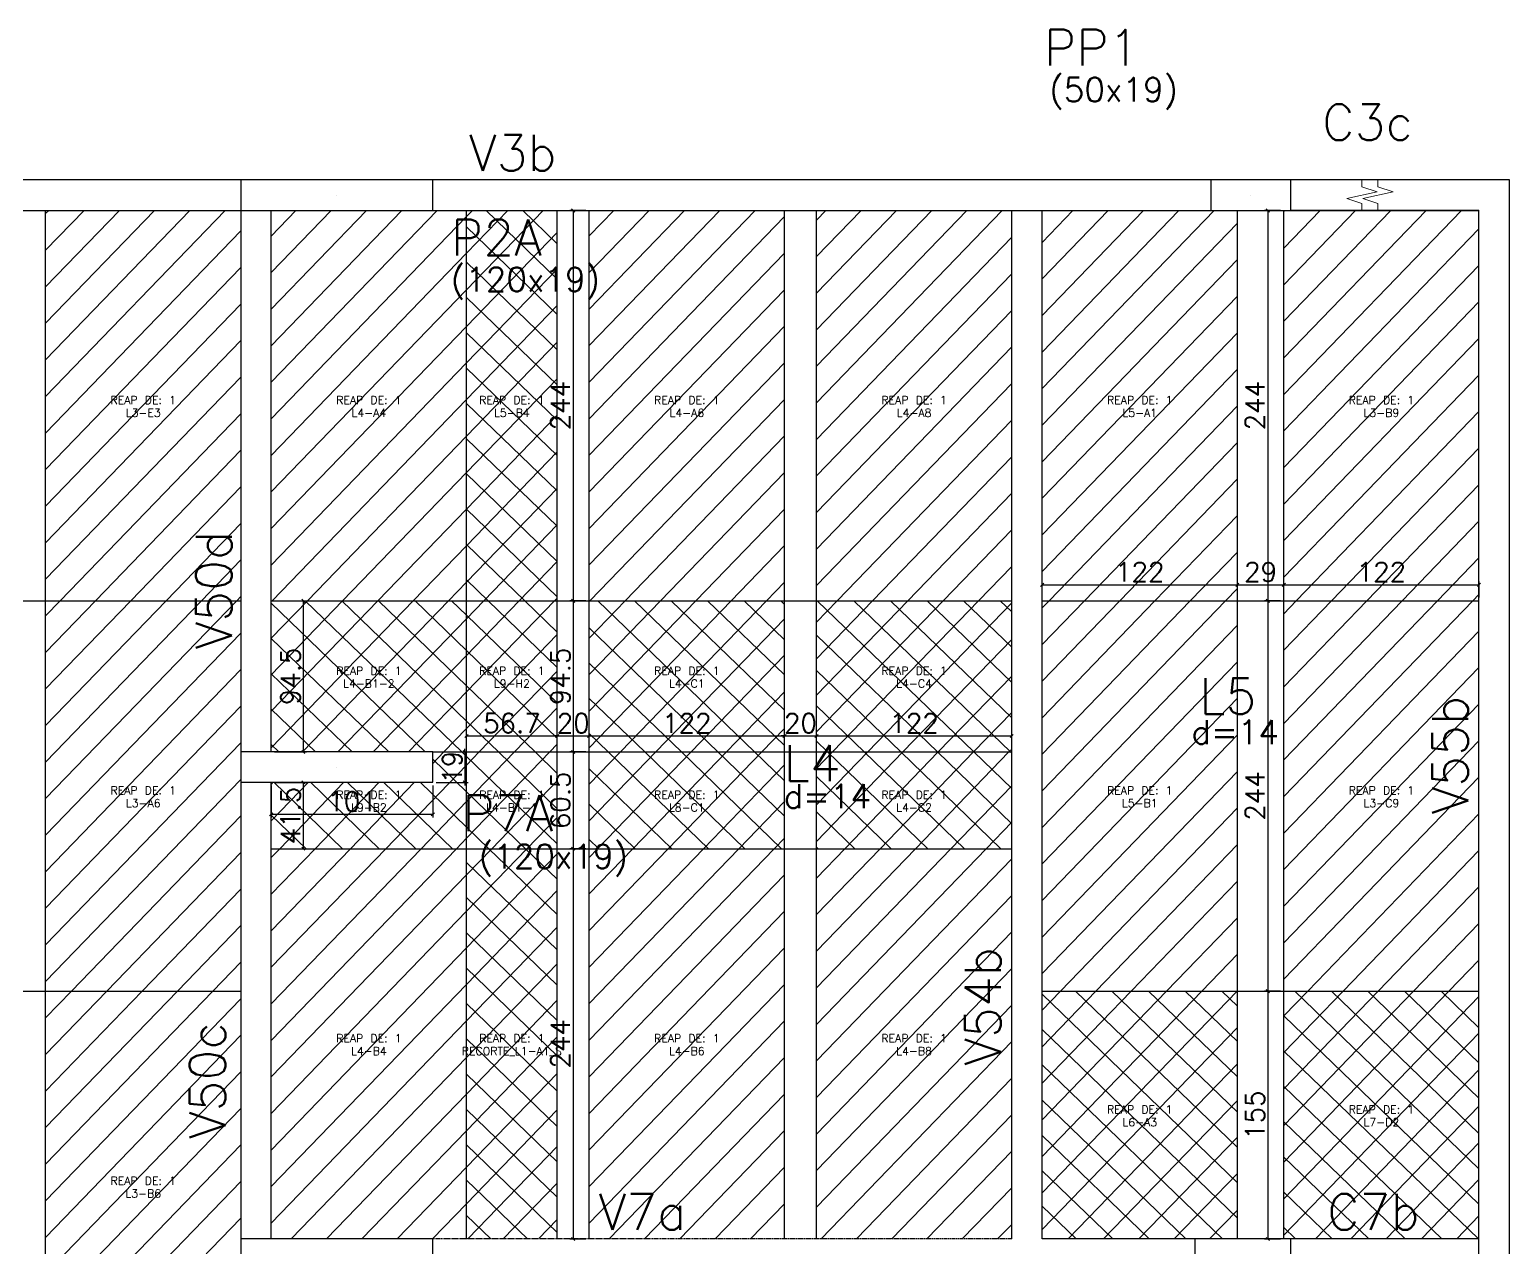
# Model space of a CAD drawing. Extents: x -40810 to 33675, y -2018 to 21213.
# Drawn here: x 16552 to 17476, y 15184 to 15945 of the extents above; entities that cross this region are included whole.
import ezdxf
from ezdxf.enums import TextEntityAlignment as Align

# ---------------------------------------------------------------- set-up
doc = ezdxf.new("R2010")
doc.units = 0
doc.linetypes.add('ESTILO_TQS_0001', pattern=[1, 0.7, -0.3])
doc.layers.get('0').update_dxf_attribs({"color": 1, "lineweight": 9})
for name, color, linetype in [('1', 5, 'Continuous'), ('10', 7, 'Continuous'), ('12', 3, 'Continuous'), ('13', 7, 'Continuous'), ('201', 7, 'ESTILO_TQS_0001'), ('242', 3, 'Continuous'), ('3', 2, 'Continuous'), ('4', 2, 'Continuous'), ('8', 5, 'Continuous'), ('9', 3, 'Continuous'), ('NOMENCLATURA', 7, 'Continuous'), ('P-NOTAS', 7, 'Continuous'), ('Painéis', 255, 'Continuous')]:
    doc.layers.add(name, color=color, linetype=linetype)
doc.layers.add('REAPROVEITAMENTO', color=251, linetype='Continuous', lineweight=9)
doc.styles.add('Romans', font='romans.shx', dxfattribs={"height": 12})
doc.styles.get("Standard").update_dxf_attribs({"font": 'romans.shx', "width": 0.8})
doc.styles.add('standart', font='txt.shx')
doc.dimstyles.new('cotas', dxfattribs={"dimtxt": 9, "dimasz": 2, "dimexe": 2, "dimexo": 2, "dimgap": 2, "dimtad": 1, "dimdec": 1, "dimzin": 12, "dimdsep": 46, "dimtxsty": 'Romans', "dimblk": 'OBLIQUE', "dimcen": 9, "dimclrd": 4, "dimclre": 4, "dimclrt": 240, "dimaunit": 1, "dimadec": 8, "dimazin": 3, "dimtfac": 1, "dimtdec": 1, "dimtix": 1, "dimtmove": 0, "dimatfit": 2, "dimldrblk": 'OBLIQUE', "dimfxl": 1, "dimtolj": 1, "dimtzin": 0, "dimlwd": -1, "dimlwe": -1, "dimarcsym": 0})
pattern_1 = [(46, (-222.171, -201.545), (-11.419519, 11.027702), [])]
pattern_2 = [(46, (-222.171, -201.545), (-11.419519, 11.027702), []), (136, (-222.171, -201.545), (-11.027702, -11.419519), [])]

# ---------------------------------------------------------------- blocks, each defined once
blk = doc.blocks.new('_Oblique')
at = {"color": 0, "linetype": 'ByBlock', "lineweight": -2}
blk.add_line((-0.5, -0.5), (0.5, 0.5), dxfattribs=at)
blk = doc.blocks.new('*D3943')
at = {"layer": 'Defpoints', "color": 0, "linetype": 'Continuous', "ltscale": 30, "transparency": 16777216}
for p in [(17306.25, 15598.21), (17184.25, 15588.21), (17306.25, 15588.21)]:
    blk.add_point(p, dxfattribs=at)
at = {"layer": 'P-NOTAS', "color": 4, "linetype": 'Continuous', "ltscale": 30, "transparency": 16777216}
for p, q in [((17184.25, 15590.21), (17184.25, 15600.21)), ((17306.25, 15590.21), (17306.25, 15600.21)), ((17184.25, 15598.21), (17306.25, 15598.21))]:
    blk.add_line(p, q, dxfattribs=at)
at = {"layer": 'P-NOTAS', "color": 4, "linetype": 'Continuous', "ltscale": 30, "transparency": 16777216, "xscale": 2, "yscale": 2, "zscale": 2, "rotation": 180}
blk.add_blockref('_Oblique', (17184.25, 15598.21), dxfattribs=at)
at = {"layer": 'P-NOTAS', "color": 4, "linetype": 'Continuous', "ltscale": 30, "transparency": 16777216, "xscale": 2, "yscale": 2, "zscale": 2}
blk.add_blockref('_Oblique', (17306.25, 15598.21), dxfattribs=at)
at = {"layer": 'P-NOTAS', "color": 240, "linetype": 'Continuous', "ltscale": 30, "transparency": 16777216, "insert": (17245.25, 15606.21), "char_height": 12, "attachment_point": 5, "style": 'Romans'}
blk.add_mtext('\\A1;122', dxfattribs=at)
blk = doc.blocks.new('*D3944')
at = {"layer": 'Defpoints', "color": 0, "linetype": 'Continuous', "ltscale": 30, "transparency": 16777216}
for p in [(17335.25, 15598.21), (17306.25, 15588.21), (17335.25, 15588.21)]:
    blk.add_point(p, dxfattribs=at)
at = {"layer": 'P-NOTAS', "color": 4, "linetype": 'Continuous', "ltscale": 30, "transparency": 16777216}
for p, q in [((17306.25, 15590.21), (17306.25, 15600.21)), ((17335.25, 15590.21), (17335.25, 15600.21)), ((17306.25, 15598.21), (17335.25, 15598.21))]:
    blk.add_line(p, q, dxfattribs=at)
at = {"layer": 'P-NOTAS', "color": 4, "linetype": 'Continuous', "ltscale": 30, "transparency": 16777216, "xscale": 2, "yscale": 2, "zscale": 2, "rotation": 180}
blk.add_blockref('_Oblique', (17306.25, 15598.21), dxfattribs=at)
at = {"layer": 'P-NOTAS', "color": 4, "linetype": 'Continuous', "ltscale": 30, "transparency": 16777216, "xscale": 2, "yscale": 2, "zscale": 2}
blk.add_blockref('_Oblique', (17335.25, 15598.21), dxfattribs=at)
at = {"layer": 'P-NOTAS', "color": 240, "linetype": 'Continuous', "ltscale": 30, "transparency": 16777216, "insert": (17320.75, 15606.21), "char_height": 12, "attachment_point": 5, "style": 'Romans'}
blk.add_mtext('\\A1;29', dxfattribs=at)
blk = doc.blocks.new('*D3945')
at = {"layer": 'Defpoints', "color": 0, "linetype": 'Continuous', "ltscale": 30, "transparency": 16777216}
for p in [(17457.25, 15598.21), (17335.25, 15588.21), (17457.25, 15588.21)]:
    blk.add_point(p, dxfattribs=at)
at = {"layer": 'P-NOTAS', "color": 4, "linetype": 'Continuous', "ltscale": 30, "transparency": 16777216}
for p, q in [((17335.25, 15590.21), (17335.25, 15600.21)), ((17457.25, 15590.21), (17457.25, 15600.21)), ((17335.25, 15598.21), (17457.25, 15598.21))]:
    blk.add_line(p, q, dxfattribs=at)
at = {"layer": 'P-NOTAS', "color": 4, "linetype": 'Continuous', "ltscale": 30, "transparency": 16777216, "xscale": 2, "yscale": 2, "zscale": 2, "rotation": 180}
blk.add_blockref('_Oblique', (17335.25, 15598.21), dxfattribs=at)
at = {"layer": 'P-NOTAS', "color": 4, "linetype": 'Continuous', "ltscale": 30, "transparency": 16777216, "xscale": 2, "yscale": 2, "zscale": 2}
blk.add_blockref('_Oblique', (17457.25, 15598.21), dxfattribs=at)
at = {"layer": 'P-NOTAS', "color": 240, "linetype": 'Continuous', "ltscale": 30, "transparency": 16777216, "insert": (17396.25, 15606.21), "char_height": 12, "attachment_point": 5, "style": 'Romans'}
blk.add_mtext('\\A1;122', dxfattribs=at)
blk = doc.blocks.new('*D3946')
at = {"layer": 'Defpoints', "color": 0, "linetype": 'Continuous', "ltscale": 30, "transparency": 16777216}
for p in [(17335.23, 15832.21), (17325.23, 15588.21), (17335.23, 15588.21)]:
    blk.add_point(p, dxfattribs=at)
at = {"layer": 'P-NOTAS', "color": 4, "linetype": 'Continuous', "ltscale": 30, "transparency": 16777216}
for p, q in [((17333.23, 15832.21), (17323.23, 15832.21)), ((17325.23, 15832.21), (17325.23, 15588.21)), ((17333.23, 15588.21), (17323.23, 15588.21))]:
    blk.add_line(p, q, dxfattribs=at)
at = {"layer": 'P-NOTAS', "color": 4, "linetype": 'Continuous', "ltscale": 30, "transparency": 16777216, "xscale": 2, "yscale": 2, "zscale": 2}
for p, rotation in [((17325.23, 15832.21), 90), ((17325.23, 15588.21), 270)]:
    blk.add_blockref('_Oblique', p, dxfattribs=dict(at, rotation=rotation))
at = {"layer": 'P-NOTAS', "color": 240, "linetype": 'Continuous', "ltscale": 30, "transparency": 16777216, "insert": (17317.23, 15710.21), "char_height": 12, "attachment_point": 5, "rotation": 90, "style": 'Romans'}
blk.add_mtext('\\A1;244', dxfattribs=at)
blk = doc.blocks.new('*D3947')
at = {"layer": 'Defpoints', "color": 0, "linetype": 'Continuous', "ltscale": 30, "transparency": 16777216}
for p in [(17335.23, 15588.21), (17325.23, 15344.21), (17335.23, 15344.21)]:
    blk.add_point(p, dxfattribs=at)
at = {"layer": 'P-NOTAS', "color": 4, "linetype": 'Continuous', "ltscale": 30, "transparency": 16777216}
for p, q in [((17333.23, 15588.21), (17323.23, 15588.21)), ((17325.23, 15588.21), (17325.23, 15344.21)), ((17333.23, 15344.21), (17323.23, 15344.21))]:
    blk.add_line(p, q, dxfattribs=at)
at = {"layer": 'P-NOTAS', "color": 4, "linetype": 'Continuous', "ltscale": 30, "transparency": 16777216, "xscale": 2, "yscale": 2, "zscale": 2}
for p, rotation in [((17325.23, 15588.21), 90), ((17325.23, 15344.21), 270)]:
    blk.add_blockref('_Oblique', p, dxfattribs=dict(at, rotation=rotation))
at = {"layer": 'P-NOTAS', "color": 240, "linetype": 'Continuous', "ltscale": 30, "transparency": 16777216, "insert": (17317.23, 15466.21), "char_height": 12, "attachment_point": 5, "rotation": 90, "style": 'Romans'}
blk.add_mtext('\\A1;244', dxfattribs=at)
blk = doc.blocks.new('*D3948')
at = {"layer": 'Defpoints', "color": 0, "linetype": 'Continuous', "ltscale": 30, "transparency": 16777216}
for p in [(17335.23, 15344.21), (17325.23, 15189.25), (17335.23, 15189.25)]:
    blk.add_point(p, dxfattribs=at)
at = {"layer": 'P-NOTAS', "color": 4, "linetype": 'Continuous', "ltscale": 30, "transparency": 16777216}
for p, q in [((17333.23, 15344.21), (17323.23, 15344.21)), ((17325.23, 15344.21), (17325.23, 15189.25)), ((17333.23, 15189.25), (17323.23, 15189.25))]:
    blk.add_line(p, q, dxfattribs=at)
at = {"layer": 'P-NOTAS', "color": 4, "linetype": 'Continuous', "ltscale": 30, "transparency": 16777216, "xscale": 2, "yscale": 2, "zscale": 2}
for p, rotation in [((17325.23, 15344.21), 90), ((17325.23, 15189.25), 270)]:
    blk.add_blockref('_Oblique', p, dxfattribs=dict(at, rotation=rotation))
at = {"layer": 'P-NOTAS', "color": 240, "linetype": 'Continuous', "ltscale": 30, "transparency": 16777216, "insert": (17317.23, 15266.73), "char_height": 12, "attachment_point": 5, "rotation": 90, "style": 'Romans'}
blk.add_mtext('\\A1;155', dxfattribs=at)
blk = doc.blocks.new('*D3982')
at = {"layer": 'Defpoints', "color": 0, "linetype": 'Continuous', "ltscale": 30, "transparency": 16777216}
for p in [(16803.58, 15493.71), (16803.58, 15474.71), (16823.58, 15474.71)]:
    blk.add_point(p, dxfattribs=at)
at = {"layer": 'P-NOTAS', "color": 4, "linetype": 'Continuous', "ltscale": 30, "transparency": 16777216}
for p, q in [((16805.58, 15493.71), (16825.58, 15493.71)), ((16823.58, 15493.71), (16823.58, 15495.71)), ((16823.58, 15493.71), (16823.58, 15474.71)), ((16805.58, 15474.71), (16825.58, 15474.71)), ((16823.58, 15474.71), (16823.58, 15472.71))]:
    blk.add_line(p, q, dxfattribs=at)
at = {"layer": 'P-NOTAS', "color": 4, "linetype": 'Continuous', "ltscale": 30, "transparency": 16777216, "xscale": 2, "yscale": 2, "zscale": 2}
for p, rotation in [((16823.58, 15493.71), 270), ((16823.58, 15474.71), 90)]:
    blk.add_blockref('_Oblique', p, dxfattribs=dict(at, rotation=rotation))
at = {"layer": 'P-NOTAS', "color": 240, "linetype": 'Continuous', "ltscale": 30, "transparency": 16777216, "insert": (16815.58, 15484.21), "char_height": 12, "attachment_point": 5, "rotation": 90, "style": 'Romans'}
blk.add_mtext('\\A1;19', dxfattribs=at)
blk = doc.blocks.new('*D3983')
at = {"layer": 'Defpoints', "color": 0, "linetype": 'Continuous', "ltscale": 30, "transparency": 16777216}
for p in [(16702.58, 15474.71), (16803.58, 15474.71), (16702.58, 15454.71)]:
    blk.add_point(p, dxfattribs=at)
at = {"layer": 'P-NOTAS', "color": 4, "linetype": 'Continuous', "ltscale": 30, "transparency": 16777216}
for p, q in [((16702.58, 15472.71), (16702.58, 15452.71)), ((16803.58, 15472.71), (16803.58, 15452.71)), ((16803.58, 15454.71), (16702.58, 15454.71))]:
    blk.add_line(p, q, dxfattribs=at)
at = {"layer": 'P-NOTAS', "color": 4, "linetype": 'Continuous', "ltscale": 30, "transparency": 16777216, "xscale": 2, "yscale": 2, "zscale": 2, "rotation": 180}
blk.add_blockref('_Oblique', (16702.58, 15454.71), dxfattribs=at)
at = {"layer": 'P-NOTAS', "color": 4, "linetype": 'Continuous', "ltscale": 30, "transparency": 16777216, "xscale": 2, "yscale": 2, "zscale": 2}
blk.add_blockref('_Oblique', (16803.58, 15454.71), dxfattribs=at)
at = {"layer": 'P-NOTAS', "color": 240, "linetype": 'Continuous', "ltscale": 30, "transparency": 16777216, "insert": (16753.08, 15462.71), "char_height": 12, "attachment_point": 5, "style": 'Romans'}
blk.add_mtext('\\A1;101', dxfattribs=at)
blk = doc.blocks.new('*D3984')
at = {"layer": 'Defpoints', "color": 0, "linetype": 'Continuous', "ltscale": 30, "transparency": 16777216}
for p in [(16702.58, 15474.71), (16702.58, 15433.25), (16722.58, 15433.25)]:
    blk.add_point(p, dxfattribs=at)
at = {"layer": 'P-NOTAS', "color": 4, "linetype": 'Continuous', "ltscale": 30, "transparency": 16777216}
for p, q in [((16704.58, 15474.71), (16724.58, 15474.71)), ((16722.58, 15474.71), (16722.58, 15433.25)), ((16704.58, 15433.25), (16724.58, 15433.25))]:
    blk.add_line(p, q, dxfattribs=at)
at = {"layer": 'P-NOTAS', "color": 4, "linetype": 'Continuous', "ltscale": 30, "transparency": 16777216, "xscale": 2, "yscale": 2, "zscale": 2}
for p, rotation in [((16722.58, 15474.71), 90), ((16722.58, 15433.25), 270)]:
    blk.add_blockref('_Oblique', p, dxfattribs=dict(at, rotation=rotation))
at = {"layer": 'P-NOTAS', "color": 240, "linetype": 'Continuous', "ltscale": 30, "transparency": 16777216, "insert": (16714.58, 15453.98), "char_height": 12, "attachment_point": 5, "rotation": 90, "style": 'Romans'}
blk.add_mtext('\\A1;41.5', dxfattribs=at)
blk = doc.blocks.new('*D3985')
at = {"layer": 'Defpoints', "color": 0, "linetype": 'Continuous', "ltscale": 30, "transparency": 16777216}
for p in [(16702.58, 15588.21), (16702.58, 15493.71), (16722.58, 15493.71)]:
    blk.add_point(p, dxfattribs=at)
at = {"layer": 'P-NOTAS', "color": 4, "linetype": 'Continuous', "ltscale": 30, "transparency": 16777216}
for p, q in [((16704.58, 15588.21), (16724.58, 15588.21)), ((16722.58, 15588.21), (16722.58, 15493.71)), ((16704.58, 15493.71), (16724.58, 15493.71))]:
    blk.add_line(p, q, dxfattribs=at)
at = {"layer": 'P-NOTAS', "color": 4, "linetype": 'Continuous', "ltscale": 30, "transparency": 16777216, "xscale": 2, "yscale": 2, "zscale": 2}
for p, rotation in [((16722.58, 15588.21), 90), ((16722.58, 15493.71), 270)]:
    blk.add_blockref('_Oblique', p, dxfattribs=dict(at, rotation=rotation))
at = {"layer": 'P-NOTAS', "color": 240, "linetype": 'Continuous', "ltscale": 30, "transparency": 16777216, "insert": (16714.58, 15540.96), "char_height": 12, "attachment_point": 5, "rotation": 90, "style": 'Romans'}
blk.add_mtext('\\A1;94.5', dxfattribs=at)
blk = doc.blocks.new('*D3986')
at = {"layer": 'Defpoints', "color": 0, "linetype": 'Continuous', "ltscale": 30, "transparency": 16777216}
for p in [(16881.25, 15503.71), (16824.58, 15493.71), (16881.25, 15493.71)]:
    blk.add_point(p, dxfattribs=at)
at = {"layer": 'P-NOTAS', "color": 4, "linetype": 'Continuous', "ltscale": 30, "transparency": 16777216}
for p, q in [((16824.58, 15495.71), (16824.58, 15505.71)), ((16824.58, 15503.71), (16881.25, 15503.71)), ((16881.25, 15495.71), (16881.25, 15505.71))]:
    blk.add_line(p, q, dxfattribs=at)
at = {"layer": 'P-NOTAS', "color": 4, "linetype": 'Continuous', "ltscale": 30, "transparency": 16777216, "xscale": 2, "yscale": 2, "zscale": 2, "rotation": 180}
blk.add_blockref('_Oblique', (16824.58, 15503.71), dxfattribs=at)
at = {"layer": 'P-NOTAS', "color": 4, "linetype": 'Continuous', "ltscale": 30, "transparency": 16777216, "xscale": 2, "yscale": 2, "zscale": 2}
blk.add_blockref('_Oblique', (16881.25, 15503.71), dxfattribs=at)
at = {"layer": 'P-NOTAS', "color": 240, "linetype": 'Continuous', "ltscale": 30, "transparency": 16777216, "insert": (16852.91, 15511.71), "char_height": 12, "attachment_point": 5, "style": 'Romans'}
blk.add_mtext('\\A1;56.7', dxfattribs=at)
blk = doc.blocks.new('*D3987')
at = {"layer": 'Defpoints', "color": 0, "linetype": 'Continuous', "ltscale": 30, "transparency": 16777216}
for p in [(16901.25, 15503.71), (16881.25, 15493.71), (16901.25, 15493.71)]:
    blk.add_point(p, dxfattribs=at)
at = {"layer": 'P-NOTAS', "color": 4, "linetype": 'Continuous', "ltscale": 30, "transparency": 16777216}
for p, q in [((16881.25, 15503.71), (16879.25, 15503.71)), ((16881.25, 15495.71), (16881.25, 15505.71)), ((16881.25, 15503.71), (16901.25, 15503.71)), ((16901.25, 15495.71), (16901.25, 15505.71)), ((16901.25, 15503.71), (16903.25, 15503.71))]:
    blk.add_line(p, q, dxfattribs=at)
at = {"layer": 'P-NOTAS', "color": 4, "linetype": 'Continuous', "ltscale": 30, "transparency": 16777216, "xscale": 2, "yscale": 2, "zscale": 2}
blk.add_blockref('_Oblique', (16881.25, 15503.71), dxfattribs=at)
at = {"layer": 'P-NOTAS', "color": 4, "linetype": 'Continuous', "ltscale": 30, "transparency": 16777216, "xscale": 2, "yscale": 2, "zscale": 2, "rotation": 180}
blk.add_blockref('_Oblique', (16901.25, 15503.71), dxfattribs=at)
at = {"layer": 'P-NOTAS', "color": 240, "linetype": 'Continuous', "ltscale": 30, "transparency": 16777216, "insert": (16891.25, 15511.71), "char_height": 12, "attachment_point": 5, "style": 'Romans'}
blk.add_mtext('\\A1;20', dxfattribs=at)
blk = doc.blocks.new('*D3988')
at = {"layer": 'Defpoints', "color": 0, "linetype": 'Continuous', "ltscale": 30, "transparency": 16777216}
for p in [(17023.25, 15503.71), (16901.25, 15493.71), (17023.25, 15493.71)]:
    blk.add_point(p, dxfattribs=at)
at = {"layer": 'P-NOTAS', "color": 4, "linetype": 'Continuous', "ltscale": 30, "transparency": 16777216}
for p, q in [((16901.25, 15495.71), (16901.25, 15505.71)), ((16901.25, 15503.71), (17023.25, 15503.71)), ((17023.25, 15495.71), (17023.25, 15505.71))]:
    blk.add_line(p, q, dxfattribs=at)
at = {"layer": 'P-NOTAS', "color": 4, "linetype": 'Continuous', "ltscale": 30, "transparency": 16777216, "xscale": 2, "yscale": 2, "zscale": 2, "rotation": 180}
blk.add_blockref('_Oblique', (16901.25, 15503.71), dxfattribs=at)
at = {"layer": 'P-NOTAS', "color": 4, "linetype": 'Continuous', "ltscale": 30, "transparency": 16777216, "xscale": 2, "yscale": 2, "zscale": 2}
blk.add_blockref('_Oblique', (17023.25, 15503.71), dxfattribs=at)
at = {"layer": 'P-NOTAS', "color": 240, "linetype": 'Continuous', "ltscale": 30, "transparency": 16777216, "insert": (16962.25, 15511.71), "char_height": 12, "attachment_point": 5, "style": 'Romans'}
blk.add_mtext('\\A1;122', dxfattribs=at)
blk = doc.blocks.new('*D3989')
at = {"layer": 'Defpoints', "color": 0, "linetype": 'Continuous', "ltscale": 30, "transparency": 16777216}
for p in [(17043.25, 15503.71), (17023.25, 15493.71), (17043.25, 15493.71)]:
    blk.add_point(p, dxfattribs=at)
at = {"layer": 'P-NOTAS', "color": 4, "linetype": 'Continuous', "ltscale": 30, "transparency": 16777216}
for p, q in [((17023.25, 15503.71), (17021.25, 15503.71)), ((17023.25, 15495.71), (17023.25, 15505.71)), ((17023.25, 15503.71), (17043.25, 15503.71)), ((17043.25, 15495.71), (17043.25, 15505.71)), ((17043.25, 15503.71), (17045.25, 15503.71))]:
    blk.add_line(p, q, dxfattribs=at)
at = {"layer": 'P-NOTAS', "color": 4, "linetype": 'Continuous', "ltscale": 30, "transparency": 16777216, "xscale": 2, "yscale": 2, "zscale": 2}
blk.add_blockref('_Oblique', (17023.25, 15503.71), dxfattribs=at)
at = {"layer": 'P-NOTAS', "color": 4, "linetype": 'Continuous', "ltscale": 30, "transparency": 16777216, "xscale": 2, "yscale": 2, "zscale": 2, "rotation": 180}
blk.add_blockref('_Oblique', (17043.25, 15503.71), dxfattribs=at)
at = {"layer": 'P-NOTAS', "color": 240, "linetype": 'Continuous', "ltscale": 30, "transparency": 16777216, "insert": (17033.25, 15511.71), "char_height": 12, "attachment_point": 5, "style": 'Romans'}
blk.add_mtext('\\A1;20', dxfattribs=at)
blk = doc.blocks.new('*D3990')
at = {"layer": 'Defpoints', "color": 0, "linetype": 'Continuous', "ltscale": 30, "transparency": 16777216}
for p in [(17165.25, 15503.71), (17043.25, 15493.71), (17165.25, 15493.71)]:
    blk.add_point(p, dxfattribs=at)
at = {"layer": 'P-NOTAS', "color": 4, "linetype": 'Continuous', "ltscale": 30, "transparency": 16777216}
for p, q in [((17043.25, 15495.71), (17043.25, 15505.71)), ((17043.25, 15503.71), (17165.25, 15503.71)), ((17165.25, 15495.71), (17165.25, 15505.71))]:
    blk.add_line(p, q, dxfattribs=at)
at = {"layer": 'P-NOTAS', "color": 4, "linetype": 'Continuous', "ltscale": 30, "transparency": 16777216, "xscale": 2, "yscale": 2, "zscale": 2, "rotation": 180}
blk.add_blockref('_Oblique', (17043.25, 15503.71), dxfattribs=at)
at = {"layer": 'P-NOTAS', "color": 4, "linetype": 'Continuous', "ltscale": 30, "transparency": 16777216, "xscale": 2, "yscale": 2, "zscale": 2}
blk.add_blockref('_Oblique', (17165.25, 15503.71), dxfattribs=at)
at = {"layer": 'P-NOTAS', "color": 240, "linetype": 'Continuous', "ltscale": 30, "transparency": 16777216, "insert": (17104.25, 15511.71), "char_height": 12, "attachment_point": 5, "style": 'Romans'}
blk.add_mtext('\\A1;122', dxfattribs=at)
blk = doc.blocks.new('*D3991')
at = {"layer": 'Defpoints', "color": 0, "linetype": 'Continuous', "ltscale": 30, "transparency": 16777216}
for p in [(16901.23, 15832.21), (16891.23, 15588.21), (16901.23, 15588.21)]:
    blk.add_point(p, dxfattribs=at)
at = {"layer": 'P-NOTAS', "color": 4, "linetype": 'Continuous', "ltscale": 30, "transparency": 16777216}
for p, q in [((16899.23, 15832.21), (16889.23, 15832.21)), ((16891.23, 15832.21), (16891.23, 15588.21)), ((16899.23, 15588.21), (16889.23, 15588.21))]:
    blk.add_line(p, q, dxfattribs=at)
at = {"layer": 'P-NOTAS', "color": 4, "linetype": 'Continuous', "ltscale": 30, "transparency": 16777216, "xscale": 2, "yscale": 2, "zscale": 2}
for p, rotation in [((16891.23, 15832.21), 90), ((16891.23, 15588.21), 270)]:
    blk.add_blockref('_Oblique', p, dxfattribs=dict(at, rotation=rotation))
at = {"layer": 'P-NOTAS', "color": 240, "linetype": 'Continuous', "ltscale": 30, "transparency": 16777216, "insert": (16883.23, 15710.21), "char_height": 12, "attachment_point": 5, "rotation": 90, "style": 'Romans'}
blk.add_mtext('\\A1;244', dxfattribs=at)
blk = doc.blocks.new('*D3992')
at = {"layer": 'Defpoints', "color": 0, "linetype": 'Continuous', "ltscale": 30, "transparency": 16777216}
for p in [(16901.23, 15588.21), (16891.23, 15493.71), (16901.23, 15493.71)]:
    blk.add_point(p, dxfattribs=at)
at = {"layer": 'P-NOTAS', "color": 4, "linetype": 'Continuous', "ltscale": 30, "transparency": 16777216}
for p, q in [((16899.23, 15588.21), (16889.23, 15588.21)), ((16891.23, 15588.21), (16891.23, 15493.71)), ((16899.23, 15493.71), (16889.23, 15493.71))]:
    blk.add_line(p, q, dxfattribs=at)
at = {"layer": 'P-NOTAS', "color": 4, "linetype": 'Continuous', "ltscale": 30, "transparency": 16777216, "xscale": 2, "yscale": 2, "zscale": 2}
for p, rotation in [((16891.23, 15588.21), 90), ((16891.23, 15493.71), 270)]:
    blk.add_blockref('_Oblique', p, dxfattribs=dict(at, rotation=rotation))
at = {"layer": 'P-NOTAS', "color": 240, "linetype": 'Continuous', "ltscale": 30, "transparency": 16777216, "insert": (16883.23, 15540.96), "char_height": 12, "attachment_point": 5, "rotation": 90, "style": 'Romans'}
blk.add_mtext('\\A1;94.5', dxfattribs=at)
blk = doc.blocks.new('*D3993')
at = {"layer": 'Defpoints', "color": 0, "linetype": 'Continuous', "ltscale": 30, "transparency": 16777216}
for p in [(16901.23, 15493.71), (16891.23, 15433.25), (16901.23, 15433.25)]:
    blk.add_point(p, dxfattribs=at)
at = {"layer": 'P-NOTAS', "color": 4, "linetype": 'Continuous', "ltscale": 30, "transparency": 16777216}
for p, q in [((16899.23, 15493.71), (16889.23, 15493.71)), ((16891.23, 15493.71), (16891.23, 15433.25)), ((16899.23, 15433.25), (16889.23, 15433.25))]:
    blk.add_line(p, q, dxfattribs=at)
at = {"layer": 'P-NOTAS', "color": 4, "linetype": 'Continuous', "ltscale": 30, "transparency": 16777216, "xscale": 2, "yscale": 2, "zscale": 2}
for p, rotation in [((16891.23, 15493.71), 90), ((16891.23, 15433.25), 270)]:
    blk.add_blockref('_Oblique', p, dxfattribs=dict(at, rotation=rotation))
at = {"layer": 'P-NOTAS', "color": 240, "linetype": 'Continuous', "ltscale": 30, "transparency": 16777216, "insert": (16883.23, 15463.48), "char_height": 12, "attachment_point": 5, "rotation": 90, "style": 'Romans'}
blk.add_mtext('\\A1;60.5', dxfattribs=at)
blk = doc.blocks.new('*D3994')
at = {"layer": 'Defpoints', "color": 0, "linetype": 'Continuous', "ltscale": 30, "transparency": 16777216}
for p in [(16901.23, 15433.25), (16891.23, 15189.25), (16901.23, 15189.25)]:
    blk.add_point(p, dxfattribs=at)
at = {"layer": 'P-NOTAS', "color": 4, "linetype": 'Continuous', "ltscale": 30, "transparency": 16777216}
for p, q in [((16899.23, 15433.25), (16889.23, 15433.25)), ((16891.23, 15433.25), (16891.23, 15189.25)), ((16899.23, 15189.25), (16889.23, 15189.25))]:
    blk.add_line(p, q, dxfattribs=at)
at = {"layer": 'P-NOTAS', "color": 4, "linetype": 'Continuous', "ltscale": 30, "transparency": 16777216, "xscale": 2, "yscale": 2, "zscale": 2}
for p, rotation in [((16891.23, 15433.25), 90), ((16891.23, 15189.25), 270)]:
    blk.add_blockref('_Oblique', p, dxfattribs=dict(at, rotation=rotation))
at = {"layer": 'P-NOTAS', "color": 240, "linetype": 'Continuous', "ltscale": 30, "transparency": 16777216, "insert": (16883.23, 15311.25), "char_height": 12, "attachment_point": 5, "rotation": 90, "style": 'Romans'}
blk.add_mtext('\\A1;244', dxfattribs=at)

msp = doc.modelspace()

# ---------------------------------------------------------------- hatches: boundary and pattern name
at = {"layer": 'REAPROVEITAMENTO', "linetype": 'Continuous', "ltscale": 30, "true_color": 0xf8d731, "transparency": 33554687}
h = msp.add_hatch(dxfattribs=at)
h.set_pattern_fill('ANSI31', color=40, scale=5, angle=1)
h.set_pattern_definition(pattern_1)
h.paths.add_polyline_path([(16683.549, 15832.213), (16561.576, 15832.213), (16561.576, 15588.213), (16683.549, 15588.213)])
h = msp.add_hatch(dxfattribs=at)
h.set_pattern_fill('ANSI31', color=40, scale=5, angle=1)
h.set_pattern_definition(pattern_1)
h.paths.add_polyline_path([(16824.578, 15832.21), (16702.549, 15832.21), (16702.549, 15588.21), (16824.578, 15588.21)])
h = msp.add_hatch(dxfattribs=at)
h.set_pattern_fill('ANSI37', color=40, scale=5, angle=1)
h.set_pattern_definition(pattern_2)
h.paths.add_polyline_path([(16881.248, 15832.21), (16824.578, 15832.21), (16824.578, 15588.21), (16881.248, 15588.21)])
h = msp.add_hatch(dxfattribs=at)
h.set_pattern_fill('ANSI31', color=40, scale=5, angle=1)
h.set_pattern_definition(pattern_1)
h.paths.add_polyline_path([(17023.248, 15832.21), (16901.248, 15832.21), (16901.248, 15588.21), (17023.248, 15588.21)])
h = msp.add_hatch(dxfattribs=at)
h.set_pattern_fill('ANSI31', color=40, scale=5, angle=1)
h.set_pattern_definition(pattern_1)
h.paths.add_polyline_path([(17165.221, 15832.21), (17043.248, 15832.21), (17043.248, 15588.21), (17165.221, 15588.21)])
h = msp.add_hatch(dxfattribs=at)
h.set_pattern_fill('ANSI31', color=40, scale=5, angle=1)
h.set_pattern_definition(pattern_1)
h.paths.add_polyline_path([(17306.25, 15832.21), (17184.221, 15832.21), (17184.221, 15588.21), (17306.25, 15588.21)])
h = msp.add_hatch(dxfattribs=at)
h.set_pattern_fill('ANSI31', color=40, scale=5, angle=1)
h.set_pattern_definition(pattern_1)
h.paths.add_polyline_path([(17457.221, 15832.21), (17335.25, 15832.21), (17335.25, 15588.21), (17457.221, 15588.21)])
h = msp.add_hatch(dxfattribs=at)
h.set_pattern_fill('ANSI31', color=40, scale=5, angle=1)
h.set_pattern_definition(pattern_1)
h.paths.add_polyline_path([(16683.549, 15474.76), (16683.549, 15493.76), (16683.549, 15588.213), (16561.576, 15588.213), (16561.576, 15344.213), (16683.549, 15344.213)])
h = msp.add_hatch(dxfattribs=at)
h.set_pattern_fill('ANSI37', color=40, scale=5, angle=1)
h.set_pattern_definition(pattern_2)
h.paths.add_polyline_path([(16824.578, 15588.21), (16702.549, 15588.21), (16702.549, 15493.76), (16803.549, 15493.76), (16824.578, 15493.757)])
h = msp.add_hatch(dxfattribs=at)
h.set_pattern_fill('ANSI37', color=40, scale=5, angle=1)
h.set_pattern_definition(pattern_2)
h.paths.add_polyline_path([(16881.248, 15588.21), (16824.578, 15588.21), (16824.578, 15493.71), (16881.248, 15493.71)])
h = msp.add_hatch(dxfattribs=at)
h.set_pattern_fill('ANSI37', color=40, scale=5, angle=1)
h.set_pattern_definition(pattern_2)
h.paths.add_polyline_path([(17023.248, 15588.21), (16901.248, 15588.21), (16901.248, 15493.71), (17023.248, 15493.71)])
h = msp.add_hatch(dxfattribs=at)
h.set_pattern_fill('ANSI37', color=40, scale=5, angle=1)
h.set_pattern_definition(pattern_2)
h.paths.add_polyline_path([(17165.221, 15588.21), (17043.248, 15588.21), (17043.248, 15493.71), (17165.221, 15493.71)])
h.paths.add_polyline_path([(17021.377, 15469.897), (17065.842, 15469.897), (17065.842, 15503.647), (17021.377, 15503.647)], flags=9)
h = msp.add_hatch(dxfattribs=at)
h.set_pattern_fill('ANSI31', color=40, scale=5, angle=1)
h.set_pattern_definition(pattern_1)
h.paths.add_polyline_path([(17306.25, 15588.21), (17184.221, 15588.21), (17184.221, 15344.21), (17306.25, 15344.21)])
h = msp.add_hatch(dxfattribs=at)
h.set_pattern_fill('ANSI31', color=40, scale=5, angle=1)
h.set_pattern_definition(pattern_1)
h.paths.add_polyline_path([(17457.221, 15588.21), (17335.25, 15588.21), (17335.25, 15344.21), (17457.221, 15344.21)])
h = msp.add_hatch(dxfattribs=at)
h.set_pattern_fill('ANSI37', color=40, scale=5, angle=1)
h.set_pattern_definition(pattern_2)
h.paths.add_polyline_path([(17165.221, 15493.71), (17043.248, 15493.71), (17043.248, 15433.25), (17165.221, 15433.25)])
h.paths.add_polyline_path([(17021.109, 15454.772), (17085.752, 15454.772), (17085.752, 15477.272), (17021.109, 15477.272)], flags=9)
h.paths.add_polyline_path([(17021.377, 15469.897), (17065.842, 15469.897), (17065.842, 15503.647), (17021.377, 15503.647)], flags=9)
h = msp.add_hatch(dxfattribs=at)
h.set_pattern_fill('ANSI37', color=40, scale=5, angle=1)
h.set_pattern_definition(pattern_2)
h.paths.add_polyline_path([(16824.578, 15493.71), (16803.549, 15493.71), (16803.549, 15474.76), (16702.549, 15474.76), (16702.549, 15433.25), (16824.578, 15433.25)])
h = msp.add_hatch(dxfattribs=at)
h.set_pattern_fill('ANSI37', color=40, scale=5, angle=1)
h.set_pattern_definition(pattern_2)
h.paths.add_polyline_path([(16881.248, 15493.71), (16824.578, 15493.71), (16824.578, 15433.25), (16881.248, 15433.25)])
h.paths.add_polyline_path([(16829.447, 15410.259), (16938.733, 15410.259), (16938.733, 15444.544), (16829.447, 15444.544)], flags=9)
h.paths.add_polyline_path([(16820.689, 15438.638), (16889.796, 15438.638), (16889.796, 15472.388), (16820.689, 15472.388)], flags=9)
h = msp.add_hatch(dxfattribs=at)
h.set_pattern_fill('ANSI37', color=40, scale=5, angle=1)
h.set_pattern_definition(pattern_2)
h.paths.add_polyline_path([(17023.248, 15493.71), (16901.248, 15493.71), (16901.248, 15433.25), (17023.248, 15433.25)])
h.paths.add_polyline_path([(16829.447, 15410.259), (16938.733, 15410.259), (16938.733, 15444.544), (16829.447, 15444.544)], flags=9)
h = msp.add_hatch(dxfattribs=at)
h.set_pattern_fill('ANSI31', color=40, scale=5, angle=1)
h.set_pattern_definition(pattern_1)
h.paths.add_polyline_path([(16824.578, 15433.25), (16702.549, 15433.25), (16702.549, 15189.296), (16803.549, 15189.296), (16824.578, 15189.296)])
h = msp.add_hatch(dxfattribs=at)
h.set_pattern_fill('ANSI37', color=40, scale=5, angle=1)
h.set_pattern_definition(pattern_2)
h.paths.add_polyline_path([(16881.248, 15433.25), (16824.578, 15433.25), (16824.578, 15189.296), (16881.248, 15189.296)])
h = msp.add_hatch(dxfattribs=at)
h.set_pattern_fill('ANSI31', color=40, scale=5, angle=1)
h.set_pattern_definition(pattern_1)
h.paths.add_polyline_path([(17023.248, 15433.25), (16901.248, 15433.25), (16901.248, 15189.296), (17023.248, 15189.296)])
h = msp.add_hatch(dxfattribs=at)
h.set_pattern_fill('ANSI31', color=40, scale=5, angle=1)
h.set_pattern_definition(pattern_1)
h.paths.add_polyline_path([(17165.221, 15433.25), (17043.248, 15433.25), (17043.248, 15189.296), (17165.221, 15189.296)])
h = msp.add_hatch(dxfattribs=at)
h.set_pattern_fill('ANSI31', color=40, scale=5, angle=1)
h.set_pattern_definition(pattern_1)
h.paths.add_polyline_path([(16683.549, 15344.213), (16561.576, 15344.213), (16561.576, 15100.213), (16683.549, 15100.213), (16683.549, 15158.291), (16683.549, 15170.296), (16683.549, 15189.296)])
h = msp.add_hatch(dxfattribs=at)
h.set_pattern_fill('ANSI37', color=40, scale=5, angle=1)
h.set_pattern_definition(pattern_2)
h.paths.add_polyline_path([(17306.25, 15344.21), (17184.221, 15344.21), (17184.221, 15189.296), (17279.721, 15189.296), (17306.25, 15189.296)])
h = msp.add_hatch(dxfattribs=at)
h.set_pattern_fill('ANSI37', color=40, scale=5, angle=1)
h.set_pattern_definition(pattern_2)
h.paths.add_polyline_path([(17457.221, 15344.21), (17335.25, 15344.21), (17335.25, 15189.296), (17339.721, 15189.296), (17457.221, 15189.296)])

# ---------------------------------------------------------------- linework, layer by layer
for points in [[(17384.103, 15832.26), (17384.103, 15836.593), (17374.603, 15839.76), (17393.603, 15843.76), (17384.103, 15846.926), (17384.103, 15851.26)], [(17394.103, 15832.26), (17394.103, 15836.593), (17384.603, 15839.76), (17403.603, 15843.76), (17394.103, 15846.926), (17394.103, 15851.26)]]:
    msp.add_lwpolyline(points)
at = {"layer": '1'}
for p, q in [((16683.549, 15832.26), (16683.549, 15493.76)), ((17457.221, 15832.26), (17339.721, 15832.26))]:
    msp.add_line(p, q, dxfattribs=at)
for points in [[(16683.549, 15851.26), (16298.157, 15851.26)], [(17174.721, 15851.26), (16803.549, 15851.26)], [(17289.721, 15851.26), (17174.721, 15851.26)], [(17476.221, 15851.26), (17339.721, 15851.26)], [(17476.221, 15179.796), (17476.221, 15851.26)], [(16317.157, 15832.26), (16683.549, 15832.26)], [(16702.549, 15493.76), (16702.549, 15832.26)], [(16805.777, 15832.26), (17289.721, 15832.26)], [(17165.221, 15189.296), (17165.221, 15832.26)], [(17184.221, 15189.296), (17184.221, 15832.26)], [(17457.221, 14563.429), (17457.221, 15832.26)], [(16683.549, 15474.76), (16683.549, 15189.291)], [(16702.549, 15189.291), (16702.549, 15474.76)], [(17279.721, 15189.296), (17184.221, 15189.296)], [(17457.221, 15189.296), (17339.721, 15189.296)]]:
    msp.add_lwpolyline(points, dxfattribs=at)
at = {"layer": '201'}
msp.add_lwpolyline([(17165.221, 15189.296), (16803.549, 15189.296)], dxfattribs=at)
at = {"layer": '242'}
for p, q in [((16743.549, 15841.76), (16743.549, 15841.76)), ((17314.721, 15841.76), (17314.721, 15841.76)), ((16743.549, 15484.26), (16743.549, 15484.26))]:
    msp.add_line(p, q, dxfattribs=at)
at = {"layer": '3'}
for points in [[(16683.549, 15832.26), (16803.549, 15832.26), (16803.549, 15851.26), (16683.549, 15851.26), (16683.549, 15832.26)], [(16683.549, 15474.76), (16803.549, 15474.76), (16803.549, 15493.76), (16683.549, 15493.76), (16683.549, 15474.76)], [(16683.549, 15170.296), (16803.549, 15170.296), (16803.549, 15189.296), (16683.549, 15189.296), (16683.549, 15170.296)]]:
    msp.add_lwpolyline(points, dxfattribs=at)
at = {"layer": '4'}
msp.add_line((16803.549, 15189.291), (16683.549, 15189.291), dxfattribs=at)
for points in [[(17289.721, 15832.26), (17339.721, 15832.26), (17339.721, 15851.26), (17289.721, 15851.26), (17289.721, 15832.26)], [(17279.721, 15170.296), (17339.721, 15170.296), (17339.721, 15189.296), (17279.721, 15189.296), (17279.721, 15170.296)]]:
    msp.add_lwpolyline(points, dxfattribs=at)
at = {"layer": 'Painéis', "linetype": 'Continuous', "ltscale": 30}
for points in [[(16316.186, 15832.213), (16683.578, 15832.213)], [(16561.576, 14563.383), (16561.576, 15832.214)], [(16702.578, 15832.21), (17165.25, 15832.21)], [(16824.578, 15189.25), (16824.578, 15832.214)], [(16881.248, 15189.25), (16881.248, 15832.214)], [(16901.248, 15189.25), (16901.248, 15832.214)], [(17023.248, 15189.25), (17023.248, 15832.214)], [(17043.248, 15189.25), (17043.248, 15832.214)], [(17184.25, 15832.21), (17457.25, 15832.21)], [(17306.25, 15189.25), (17306.25, 15832.214)], [(17335.25, 15189.25), (17335.25, 15832.214)], [(16316.186, 15588.213), (16683.578, 15588.213)], [(16702.578, 15588.21), (17165.25, 15588.21)], [(17184.25, 15588.21), (17457.25, 15588.21)], [(16803.578, 15493.71), (17165.25, 15493.71)], [(16702.578, 15433.25), (17165.25, 15433.25)], [(16316.186, 15344.213), (16683.578, 15344.213)], [(17184.25, 15344.21), (17457.25, 15344.21)]]:
    msp.add_lwpolyline(points, dxfattribs=at)

# ---------------------------------------------------------------- texts
at = {"layer": '10'}
for s, p in [('L5', (17282.391, 15517.424)), ('L4', (17022.717, 15475.522))]:
    msp.add_text(s, height=22.5, dxfattribs=at).set_placement(p)
at = {"layer": '12'}
for s, p in [('(50x19)', (17188.82, 15900.259)), ('(120x19)', (16814.799, 15781.635)), ('(120x19)', (16832.304, 15420.973))]:
    msp.add_text(s, height=15, dxfattribs=at).set_placement(p)
at = {"layer": '13'}
for p in [(17277.59, 15498.679), (17022.717, 15458.522)]:
    msp.add_text('d=14', height=15, dxfattribs=at).set_placement(p)
at = {"layer": '8'}
for s, p in [('C3c', (17359.189, 15876.063)), ('V3b', (16826.049, 15856.885)), ('V7a', (16907.049, 15194.921)), ('C7b', (17362.385, 15194.921))]:
    msp.add_text(s, height=22.5, dxfattribs=at).set_placement(p)
for s, p in [('V50d', (16677.924, 15557.793)), ('V55b', (17450.361, 15454.643)), ('V54b', (17158.532, 15297.594)), ('V50c', (16674.063, 15251.687))]:
    msp.add_text(s, height=22.5, rotation=90, dxfattribs=at).set_placement(p)
at = {"layer": '9'}
for s, p in [('PP1', (17185.32, 15922.759)), ('P2A', (16814.799, 15804.135)), ('P7A', (16822.028, 15444.263))]:
    msp.add_text(s, height=22.5, dxfattribs=at).set_placement(p)
at = {"layer": 'NOMENCLATURA', "linetype": 'Continuous', "ltscale": 30, "style": 'standart'}
for s, p in [('REAP DE: 1', (16622.577, 15713.714)), ('REAP DE: 1', (16763.578, 15713.714)), ('REAP DE: 1', (16852.913, 15713.714)), ('REAP DE: 1', (16962.248, 15713.714)), ('REAP DE: 1', (17104.249, 15713.714)), ('REAP DE: 1', (17245.25, 15713.714)), ('REAP DE: 1', (17396.25, 15713.714)), ('L3-E3', (16622.577, 15705.714)), ('L4-A4', (16763.578, 15705.714)), ('L5-B4', (16852.913, 15705.714)), ('L4-A6', (16962.248, 15705.714)), ('L4-A8', (17104.249, 15705.714)), ('L5-A1', (17245.25, 15705.714)), ('L3-B9', (17396.25, 15705.714)), ('REAP DE: 1', (16763.578, 15544.464)), ('REAP DE: 1', (16852.913, 15544.464)), ('REAP DE: 1', (16962.248, 15544.464)), ('REAP DE: 1', (17104.249, 15544.464)), ('L4-B1-2', (16763.578, 15536.464)), ('L9-H2', (16852.913, 15536.464)), ('L4-C1', (16962.248, 15536.464)), ('L4-C4', (17104.249, 15536.464)), ('REAP DE: 1', (16622.577, 15469.714)), ('REAP DE: 1', (16763.578, 15466.984)), ('REAP DE: 1', (16852.913, 15466.984)), ('REAP DE: 1', (16962.248, 15466.984)), ('REAP DE: 1', (17104.249, 15466.984)), ('REAP DE: 1', (17245.25, 15469.714)), ('REAP DE: 1', (17396.25, 15469.714)), ('L3-A6', (16622.577, 15461.714)), ('L9-B2', (16763.578, 15458.984)), ('L4-B1-1', (16852.913, 15458.984)), ('L8-C1', (16962.248, 15458.984)), ('L4-C2', (17104.249, 15458.984)), ('L5-B1', (17245.25, 15461.714)), ('L3-C9', (17396.25, 15461.714)), ('REAP DE: 1', (16763.578, 15314.752)), ('REAP DE: 1', (16852.913, 15314.752)), ('REAP DE: 1', (16962.248, 15314.752)), ('REAP DE: 1', (17104.249, 15314.752)), ('L4-B4', (16763.578, 15306.752)), ('RECORTE_L1-A1_S', (16852.913, 15306.752)), ('L4-B6', (16962.248, 15306.752)), ('L4-B8', (17104.249, 15306.752)), ('REAP DE: 1', (17245.25, 15270.232)), ('REAP DE: 1', (17396.25, 15270.232)), ('L6-A3', (17245.25, 15262.232)), ('L7-D2', (17396.25, 15262.232)), ('REAP DE: 1', (16622.577, 15225.714)), ('L3-B6', (16622.577, 15217.714))]:
    msp.add_text(s, height=5, dxfattribs=at).set_placement(p, align=Align.MIDDLE_CENTER)

# ---------------------------------------------------------------- dimensions: what is measured, and where the dimension line sits
at = {"layer": 'P-NOTAS', "linetype": 'Continuous', "ltscale": 30}
for base, p1, p2, picture, middle in [((16891.229, 15588.214), (16901.229, 15832.214), (16901.229, 15588.214), '*D3991', (16883.229, 15710.214)), ((17325.229, 15588.214), (17335.229, 15832.214), (17335.229, 15588.214), '*D3946', (17317.229, 15710.214)), ((16722.578, 15493.714), (16702.578, 15588.214), (16702.578, 15493.714), '*D3985', (16714.578, 15540.964)), ((16891.229, 15493.714), (16901.229, 15588.214), (16901.229, 15493.714), '*D3992', (16883.229, 15540.964)), ((17325.229, 15344.214), (17335.229, 15588.214), (17335.229, 15344.214), '*D3947', (17317.229, 15466.214)), ((16823.578, 15474.714), (16803.578, 15493.714), (16803.578, 15474.714), '*D3982', (16815.578, 15484.214)), ((16891.229, 15433.254), (16901.229, 15493.714), (16901.229, 15433.254), '*D3993', (16883.229, 15463.484)), ((16722.578, 15433.254), (16702.578, 15474.714), (16702.578, 15433.254), '*D3984', (16714.578, 15453.984)), ((16891.229, 15189.254), (16901.229, 15433.254), (16901.229, 15189.254), '*D3994', (16883.229, 15311.254)), ((17325.229, 15189.254), (17335.229, 15344.214), (17335.229, 15189.254), '*D3948', (17317.229, 15266.734))]:
    dim = msp.add_linear_dim(base=base, p1=p1, p2=p2, angle=90, dimstyle='cotas', dxfattribs=at)
    dim.commit()
    dim.dimension.update_dxf_attribs({"geometry": picture, "text_midpoint": middle})
for base, p1, p2, picture, middle in [((17306.25, 15598.21), (17184.25, 15588.21), (17306.25, 15588.21), '*D3943', (17245.25, 15606.21)), ((17335.25, 15598.21), (17306.25, 15588.21), (17335.25, 15588.21), '*D3944', (17320.75, 15606.21)), ((17457.25, 15598.21), (17335.25, 15588.21), (17457.25, 15588.21), '*D3945', (17396.25, 15606.21)), ((16881.248, 15503.71), (16824.578, 15493.71), (16881.248, 15493.71), '*D3986', (16852.913, 15511.71)), ((16901.248, 15503.71), (16881.248, 15493.71), (16901.248, 15493.71), '*D3987', (16891.248, 15511.71)), ((17023.248, 15503.71), (16901.248, 15493.71), (17023.248, 15493.71), '*D3988', (16962.248, 15511.71)), ((17043.248, 15503.71), (17023.248, 15493.71), (17043.248, 15493.71), '*D3989', (17033.248, 15511.71)), ((17165.25, 15503.71), (17043.248, 15493.71), (17165.25, 15493.71), '*D3990', (17104.249, 15511.71)), ((16702.578, 15454.714), (16803.578, 15474.714), (16702.578, 15474.714), '*D3983', (16753.078, 15462.714))]:
    dim = msp.add_linear_dim(base=base, p1=p1, p2=p2, dimstyle='cotas', dxfattribs=at)
    dim.commit()
    dim.dimension.update_dxf_attribs({"geometry": picture, "text_midpoint": middle})

doc.saveas('drawing.dxf')
